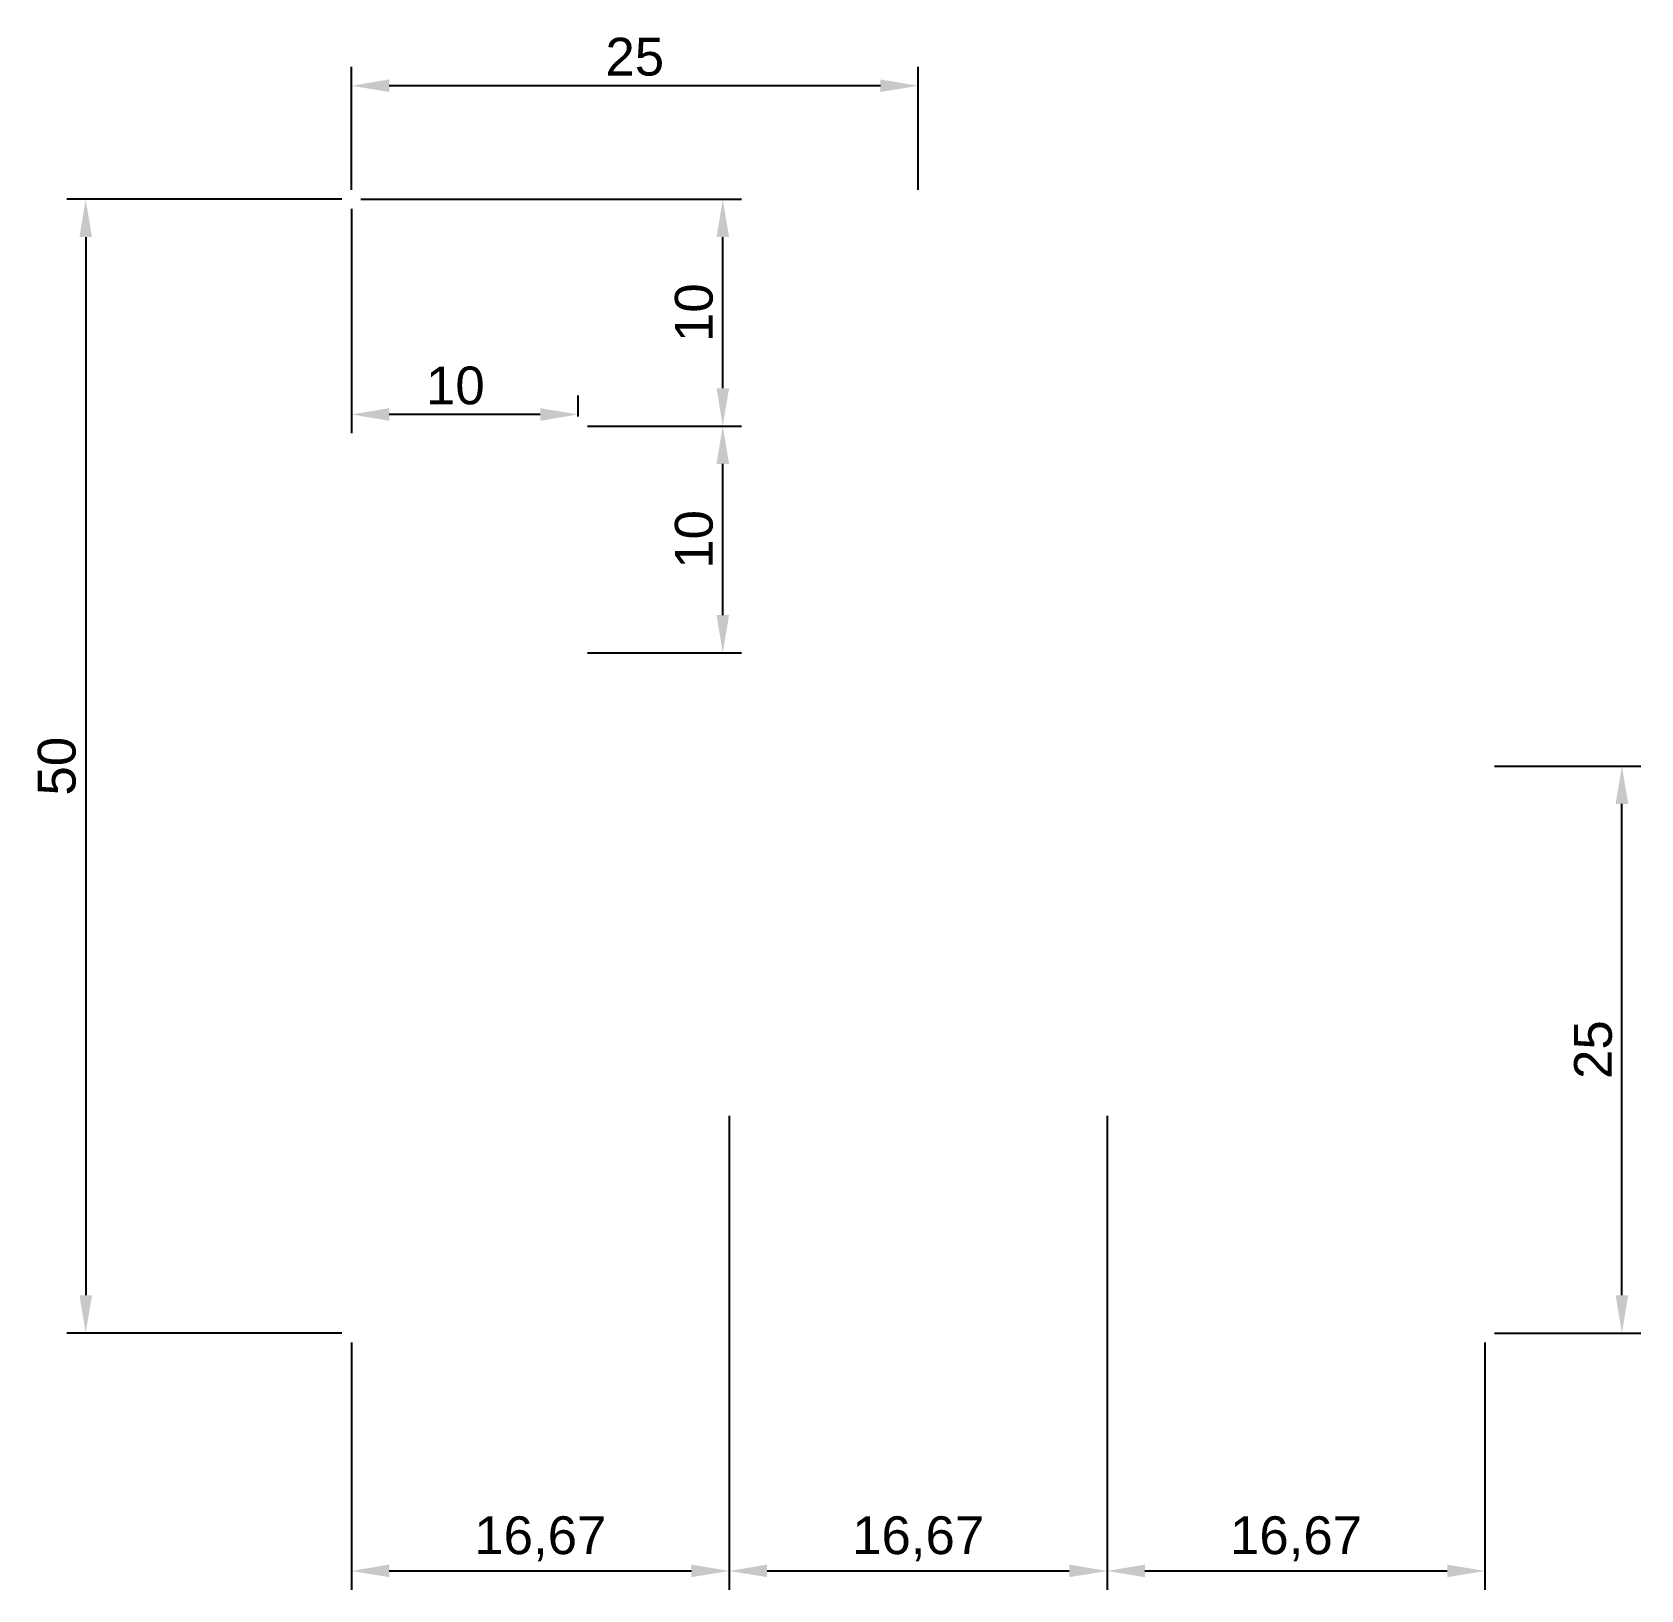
# Paper-space layout 'Layout1' of a CAD drawing. Header units: millimetres. Extents: x 134 to 241, y 30 to 133.
import ezdxf

# ---------------------------------------------------------------- set-up
doc = ezdxf.new("R2010")
doc.units = ezdxf.units.MM
doc.styles.get("Standard").update_dxf_attribs({"font": 'arial.ttf'})
doc.dimstyles.new('ISO-25', dxfattribs={"dimtxt": 2.5, "dimasz": 2.5, "dimexe": 1.25, "dimexo": 0.625, "dimtad": 1, "dimtxsty": 'Standard', "dimcen": 2.5, "dimadec": 0, "dimazin": 0, "dimtfac": 1, "dimtmove": 0, "dimatfit": 3, "dimfxl": 1, "dimarcsym": 0})

# ---------------------------------------------------------------- blocks, each defined once
blk = doc.blocks.new('*D21')
at = {"color": 0, "lineweight": -2, "transparency": 16777216}
for p, q in [((155.6, 122.38), (155.6, 130.51)), ((193.1, 122.38), (193.1, 130.51)), ((190.6, 129.26), (158.1, 129.26))]:
    blk.add_line(p, q, dxfattribs=at)
at = {"color": 0, "transparency": 16777216}
for points in [[(158.1, 129.68), (158.1, 128.85), (155.6, 129.26)], [(190.6, 129.68), (190.6, 128.85), (193.1, 129.26)]]:
    blk.add_solid(points, dxfattribs=at)
at = {"layer": 'Defpoints', "color": 0, "transparency": 16777216}
for p in [(155.6, 129.26), (155.6, 121.75), (193.1, 121.75)]:
    blk.add_point(p, dxfattribs=at)
at = {"color": 0, "transparency": 16777216, "insert": (174.35, 131.17), "char_height": 2.5, "attachment_point": 5}
blk.add_mtext('25', dxfattribs=at)
blk = doc.blocks.new('*D22')
at = {"color": 0, "lineweight": -2, "transparency": 16777216}
for p, q in [((154.97, 121.75), (136.77, 121.75)), ((138.02, 119.25), (138.02, 49.25)), ((154.97, 46.75), (136.77, 46.75))]:
    blk.add_line(p, q, dxfattribs=at)
at = {"color": 0, "transparency": 16777216}
for points in [[(137.61, 119.25), (138.44, 119.25), (138.02, 121.75)], [(137.61, 49.25), (138.44, 49.25), (138.02, 46.75)]]:
    blk.add_solid(points, dxfattribs=at)
at = {"layer": 'Defpoints', "color": 0, "transparency": 16777216}
for p in [(155.6, 121.75), (138.02, 46.75), (155.6, 46.75)]:
    blk.add_point(p, dxfattribs=at)
at = {"color": 0, "transparency": 16777216, "insert": (136.12, 84.25), "char_height": 2.5, "attachment_point": 5, "rotation": 90}
blk.add_mtext('50', dxfattribs=at)
blk = doc.blocks.new('*D23')
at = {"color": 0, "lineweight": -2, "transparency": 16777216}
for p, q in [((180.6, 61.13), (180.6, 29.76)), ((155.6, 46.13), (155.6, 29.76)), ((158.1, 31.01), (178.1, 31.01))]:
    blk.add_line(p, q, dxfattribs=at)
at = {"color": 0, "transparency": 16777216}
for points in [[(158.1, 31.43), (158.1, 30.6), (155.6, 31.01)], [(178.1, 31.43), (178.1, 30.6), (180.6, 31.01)]]:
    blk.add_solid(points, dxfattribs=at)
at = {"layer": 'Defpoints', "color": 0, "transparency": 16777216}
for p in [(180.6, 61.75), (155.6, 46.75), (180.6, 31.01)]:
    blk.add_point(p, dxfattribs=at)
at = {"color": 0, "transparency": 16777216, "insert": (168.1, 33.14), "char_height": 2.5, "attachment_point": 5}
blk.add_mtext('16,67', dxfattribs=at)
blk = doc.blocks.new('*D24')
at = {"color": 0, "lineweight": -2, "transparency": 16777216}
for p, q in [((180.6, 61.13), (180.6, 29.76)), ((205.6, 61.13), (205.6, 29.76)), ((183.1, 31.01), (203.1, 31.01))]:
    blk.add_line(p, q, dxfattribs=at)
at = {"color": 0, "transparency": 16777216}
for points in [[(183.1, 31.43), (183.1, 30.6), (180.6, 31.01)], [(203.1, 31.43), (203.1, 30.6), (205.6, 31.01)]]:
    blk.add_solid(points, dxfattribs=at)
at = {"layer": 'Defpoints', "color": 0, "transparency": 16777216}
for p in [(180.6, 61.75), (205.6, 61.75), (205.6, 31.01)]:
    blk.add_point(p, dxfattribs=at)
at = {"color": 0, "transparency": 16777216, "insert": (193.1, 33.14), "char_height": 2.5, "attachment_point": 5}
blk.add_mtext('16,67', dxfattribs=at)
blk = doc.blocks.new('*D25')
at = {"color": 0, "lineweight": -2, "transparency": 16777216}
for p, q in [((205.6, 61.13), (205.6, 29.76)), ((230.6, 46.13), (230.6, 29.76)), ((208.1, 31.01), (228.1, 31.01))]:
    blk.add_line(p, q, dxfattribs=at)
at = {"color": 0, "transparency": 16777216}
for points in [[(208.1, 31.43), (208.1, 30.6), (205.6, 31.01)], [(228.1, 31.43), (228.1, 30.6), (230.6, 31.01)]]:
    blk.add_solid(points, dxfattribs=at)
at = {"layer": 'Defpoints', "color": 0, "transparency": 16777216}
for p in [(205.6, 61.75), (230.6, 46.75), (230.6, 31.01)]:
    blk.add_point(p, dxfattribs=at)
at = {"color": 0, "transparency": 16777216, "insert": (218.1, 33.14), "char_height": 2.5, "attachment_point": 5}
blk.add_mtext('16,67', dxfattribs=at)
blk = doc.blocks.new('*D26')
at = {"color": 0, "lineweight": -2, "transparency": 16777216}
for p, q in [((231.22, 84.25), (240.91, 84.25)), ((239.66, 49.25), (239.66, 81.75)), ((231.22, 46.75), (240.91, 46.75))]:
    blk.add_line(p, q, dxfattribs=at)
at = {"color": 0, "transparency": 16777216}
for points in [[(239.24, 81.75), (240.08, 81.75), (239.66, 84.25)], [(239.24, 49.25), (240.08, 49.25), (239.66, 46.75)]]:
    blk.add_solid(points, dxfattribs=at)
at = {"layer": 'Defpoints', "color": 0, "transparency": 16777216}
for p in [(230.6, 84.25), (239.66, 84.25), (230.6, 46.75)]:
    blk.add_point(p, dxfattribs=at)
at = {"color": 0, "transparency": 16777216, "insert": (237.76, 65.5), "char_height": 2.5, "attachment_point": 5, "rotation": 90}
blk.add_mtext('25', dxfattribs=at)
blk = doc.blocks.new('*D27')
at = {"color": 0, "lineweight": -2, "transparency": 16777216}
for p, q in [((156.22, 121.75), (181.42, 121.75)), ((180.17, 109.25), (180.17, 119.25)), ((171.22, 106.75), (181.42, 106.75))]:
    blk.add_line(p, q, dxfattribs=at)
at = {"color": 0, "transparency": 16777216}
for points in [[(179.76, 119.25), (180.59, 119.25), (180.17, 121.75)], [(179.76, 109.25), (180.59, 109.25), (180.17, 106.75)]]:
    blk.add_solid(points, dxfattribs=at)
at = {"layer": 'Defpoints', "color": 0, "transparency": 16777216}
for p in [(155.6, 121.75), (180.17, 121.75), (170.6, 106.75)]:
    blk.add_point(p, dxfattribs=at)
at = {"color": 0, "transparency": 16777216, "insert": (178.27, 114.25), "char_height": 2.5, "attachment_point": 5, "rotation": 90}
blk.add_mtext('10', dxfattribs=at)
blk = doc.blocks.new('*D28')
at = {"color": 0, "lineweight": -2, "transparency": 16777216}
for p, q in [((171.22, 106.75), (181.42, 106.75)), ((180.17, 94.25), (180.17, 104.25)), ((171.22, 91.75), (181.42, 91.75))]:
    blk.add_line(p, q, dxfattribs=at)
at = {"color": 0, "transparency": 16777216}
for points in [[(179.76, 104.25), (180.59, 104.25), (180.17, 106.75)], [(179.76, 94.25), (180.59, 94.25), (180.17, 91.75)]]:
    blk.add_solid(points, dxfattribs=at)
at = {"layer": 'Defpoints', "color": 0, "transparency": 16777216}
for p in [(170.6, 106.75), (180.17, 106.75), (170.6, 91.75)]:
    blk.add_point(p, dxfattribs=at)
at = {"color": 0, "transparency": 16777216, "insert": (178.27, 99.25), "char_height": 2.5, "attachment_point": 5, "rotation": 90}
blk.add_mtext('10', dxfattribs=at)
blk = doc.blocks.new('*D29')
at = {"color": 0, "lineweight": -2, "transparency": 16777216}
for p, q in [((155.6, 121.13), (155.6, 106.27)), ((170.6, 107.38), (170.6, 108.77)), ((168.1, 107.52), (158.1, 107.52))]:
    blk.add_line(p, q, dxfattribs=at)
at = {"color": 0, "transparency": 16777216}
for points in [[(158.1, 107.93), (158.1, 107.1), (155.6, 107.52)], [(168.1, 107.93), (168.1, 107.1), (170.6, 107.52)]]:
    blk.add_solid(points, dxfattribs=at)
at = {"layer": 'Defpoints', "color": 0, "transparency": 16777216}
for p in [(155.6, 121.75), (155.6, 107.52), (170.6, 106.75)]:
    blk.add_point(p, dxfattribs=at)
at = {"color": 0, "transparency": 16777216, "insert": (162.48, 109.42), "char_height": 2.5, "attachment_point": 5}
blk.add_mtext('10', dxfattribs=at)

psp = doc.layouts.get("Layout1")

# ---------------------------------------------------------------- dimensions: what is measured, and where the dimension line sits
for base, p1, p2, picture, middle in [((155.598, 129.265), (193.098, 121.754), (155.598, 121.754), '*D21', (174.348, 131.166)), ((180.598, 31.013), (155.598, 46.754), (180.598, 61.754), '*D23', (168.098, 33.14)), ((205.598, 31.013), (180.598, 61.754), (205.598, 61.754), '*D24', (193.098, 33.14)), ((230.598, 31.013), (205.598, 61.754), (230.598, 46.754), '*D25', (218.098, 33.14))]:
    dim = psp.add_linear_dim(base=base, p1=p1, p2=p2, dimstyle='ISO-25', override={"dimlfac": -0.666667})
    dim.commit()
    dim.dimension.update_dxf_attribs({"geometry": picture, "text_midpoint": middle})
for base, p1, p2, picture, middle in [((138.022, 46.754), (155.598, 121.754), (155.598, 46.754), '*D22', (136.121, 84.254)), ((180.175, 121.754), (170.598, 106.754), (155.598, 121.754), '*D27', (178.273, 114.254)), ((180.175, 106.754), (170.598, 91.754), (170.598, 106.754), '*D28', (178.273, 99.254)), ((239.661, 84.254), (230.598, 46.754), (230.598, 84.254), '*D26', (237.76, 65.504))]:
    dim = psp.add_linear_dim(base=base, p1=p1, p2=p2, angle=90, dimstyle='ISO-25', override={"dimlfac": -0.666667})
    dim.commit()
    dim.dimension.update_dxf_attribs({"geometry": picture, "text_midpoint": middle})
dim = psp.add_linear_dim(base=(155.598, 107.515), p1=(170.598, 106.754), p2=(155.598, 121.754), dimstyle='ISO-25', override={"dimlfac": -0.666667})
dim.commit()
dim.dimension.update_dxf_attribs({"geometry": '*D29', "text_midpoint": (162.479, 107.515), "dimtype": 160})

doc.saveas('drawing.dxf')
